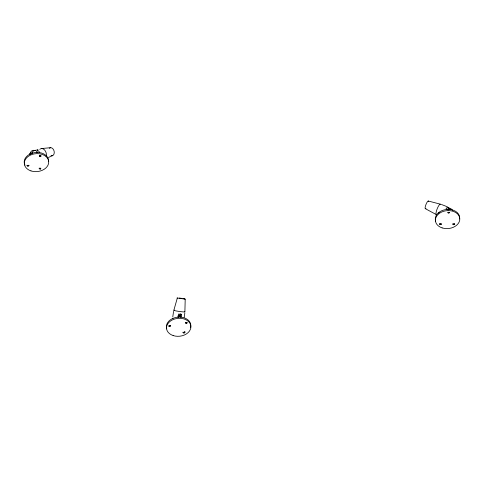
<?xml version="1.0" encoding="UTF-8"?>
<svg xmlns="http://www.w3.org/2000/svg" width="484" height="484" viewBox="0 0 484 484"><rect width="100%" height="100%" fill="white"/><g stroke="black" fill="none" stroke-linecap="round" stroke-linejoin="round"><path stroke-width="0.73" d="M40.862 155.588L40.22 156.078L39.664 155.588M184.604 298.894L185.203 299.136L184.888 311.859M454.21 223.856C451.669 224.975 455.753 224.963 453.018 223.844M170.235 325.514L169.206 325.889M172.794 316.832L173.574 311.357M178.197 317.183L178.644 314.025A5.687 0.399 8.1 0 0 181.446 314.388L181.113 316.748M184.216 317.335L184.84 312.954M173.835 310.304L177.356 297.914M449.273 212.234C446.708 213.287 450.9 213.111 448.075 212.222M28.55 165.268L27.993 165.619L27.4 165.34M40.765 168.208L40.148 168.565L39.585 168.208M186.8 322.64L185.681 322.586A1.107 0.811 -5.7 0 0 186.661 322.58C187.586 324.292 184.35 322.774 186.612 322.653M185.191 299.154L177.071 297.975M48.46 157.451L52.72 155.57M33.517 150.82L35.193 150.385M35.471 150.312L36.59 150.022M37.425 149.804L37.988 149.659A5.687 3.926 75.4 0 0 37.734 149.913M50.645 147.693L41.412 148.558M179.262 298.029L182.081 298.404M183.158 298.586L184.44 298.852M440.337 204.157L428.261 201.017M447.47 206.843L441.378 204.454M439.399 212.7L438.673 212.416A5.687 1.283 -68.6 0 0 438.492 213.214M180.393 313.856L181.446 314.388M425.321 208.677L436.229 214.533M184.434 331.794L184.283 332.423L183.412 332.314M439.932 223.85C442.685 224.788 438.577 224.709 441.13 223.856A1.107 0.811 -5.7 0 1 439.714 223.826M179.758 314.781A6.34 1.289 -82.7 0 1 180.756 315.284L180.956 317.238A12.523 8.301 58.6 0 0 178.342 315.157M178.039 315.78L178.191 317.31A6.34 1.289 -82.7 0 0 178.148 316.875A12.523 4.695 -52.4 0 1 180.744 315.29M35.096 150.409A6.34 3.787 30.7 0 0 30.716 152.321L30.897 154.154M31.327 152.508A6.34 3.787 30.7 0 0 29.53 154.311L29.572 154.68M425.987 208.314A4.108 0.926 -68.6 0 1 425.908 204.672A4.108 0.926 -68.6 0 1 428.558 201.58M436.762 214.436A5.584 1.258 -68.6 0 1 437.07 209.106A5.584 1.258 -68.6 0 1 440.585 204.436M446.52 209.445A1.476 0.98 9.5 0 1 448.456 209.832M448.505 208.09A1.5 1.053 37.8 0 1 448.638 209.844M447.506 209.862A1.5 1.053 37.8 0 1 447.331 209.784M448.269 207.92A1.228 1.21 -39.7 0 1 448.493 208.102M447.754 207.697A1.446 1.234 16.9 0 1 448.184 207.854M446.853 209.167A1.47 0.726 14.4 0 1 446.206 208.174A1.47 0.726 14.4 0 1 447.706 207.945M446.974 209.59A1.446 0.756 23.4 0 1 446.593 209.342M448.898 208.35A2.142 1.428 9.5 0 1 449.606 208.707A5.82 3.878 9.5 0 1 450.604 209.802M448.19 207.721A6.34 4.229 9.5 0 1 452.752 210.449M435.667 221.212A12.233 8.978 -5.7 0 1 446.684 209.475A12.233 8.978 -5.7 0 1 459.594 218.968M441.638 223.814A1.107 0.811 -5.7 0 1 439.641 224.322M439.466 224.044A1.107 0.811 -5.7 0 1 439.436 223.88M454.343 223.826A1.107 0.811 -5.7 0 1 452.782 223.917M454.712 223.82A1.107 0.811 -5.7 0 1 452.776 224.467M449.206 212.246A1.107 0.811 -5.7 0 1 447.906 212.234M449.442 212.73A1.107 0.811 -5.7 0 1 447.809 212.718M29.53 154.311A12.523 1.204 14.1 0 1 30.244 154.251M29.984 154.62A12.523 11.791 88.4 0 1 30.71 152.345M24.98 165.153A12.233 8.978 -5.7 0 1 34.473 152.642A12.233 8.978 -5.7 0 1 48.588 161.293M28.356 165.298A1.107 0.811 -5.7 0 1 27.31 165.286M29.058 165.256A1.107 0.811 -5.7 0 1 28.998 165.425M28.828 165.649A1.107 0.811 -5.7 0 1 27.195 165.788M26.922 165.48A1.107 0.811 -5.7 0 1 26.868 165.256M40.656 168.208A1.107 0.811 -5.7 0 1 39.428 168.184M40.886 168.71A1.107 0.811 -5.7 0 1 39.41 168.734M39.137 168.426A1.107 0.811 -5.7 0 1 39.083 168.202M40.886 155.642A1.107 0.811 -5.7 0 1 39.488 155.691M41.098 156.12A1.107 0.811 -5.7 0 1 39.464 156.235M49.344 148.31A4.108 2.831 75.4 0 1 54.117 151.183A4.108 2.831 75.4 0 1 51.008 155.588M39.755 149.387A5.584 3.854 75.4 0 1 44.631 150.046A5.584 3.854 75.4 0 1 46.24 156.707M36.494 152.46A1.476 0.883 30.7 0 1 37.546 152.732M36.893 152.726A1.5 1.204 13.1 0 1 36.899 151.105A1.228 0.962 83.4 0 1 37.123 150.99M37.48 150.699A1.47 0.998 45.4 0 1 38.853 151.286A1.47 0.998 45.4 0 1 39.319 152.672M37.207 150.972A1.446 1.107 40.6 0 1 37.583 150.905M32.603 153.664A5.82 3.479 30.7 0 1 33.015 151.069M33.16 150.96A2.142 1.283 30.7 0 1 33.523 150.839M166.756 328.842A12.233 8.978 -5.7 0 1 178.499 317.111A12.233 8.978 -5.7 0 1 190.478 327.62M184.658 332.012A1.107 0.811 -5.7 0 1 183.569 332.266M184.997 332.248A1.107 0.811 -5.7 0 1 183.158 332.683M182.934 332.454A1.107 0.811 -5.7 0 1 182.843 332.23M184.979 331.764A1.107 0.811 -5.7 0 1 185.039 332M187.356 322.556A1.107 0.811 -5.7 0 1 185.493 323.07M170.338 325.508A1.107 0.811 -5.7 0 1 169.128 325.72M170.598 325.907A1.107 0.811 -5.7 0 1 168.644 325.95M184.694 311.72A5.584 0.393 8.1 0 1 178.663 311.363A5.584 0.393 8.1 0 1 174.555 310.19M172.794 318.254A1.47 0.611 -84.3 0 1 173.018 318.375M172.304 318.708A1.47 0.611 -84.3 0 1 172.588 318.327M27.431 165.77C28.61 167.337 28.846 164.215 27.431 165.77M39.712 156.229C40.868 157.802 41.188 154.662 39.712 156.229M39.64 168.716C40.837 170.271 41.049 167.174 39.64 168.716M169.091 326.143C170.277 327.698 170.574 324.589 169.091 326.143M183.394 332.665C184.585 334.226 184.791 331.141 183.394 332.665M442.14 227.903A12.233 8.978 -5.7 0 0 459.788 218.514A12.233 8.978 -5.7 0 0 440.876 212.409A12.233 8.978 -5.7 0 0 442.14 227.903M30.988 170.912A12.233 8.978 -5.7 0 0 48.703 161.589A12.233 8.978 -5.7 0 0 29.845 155.406A12.233 8.978 -5.7 0 0 30.988 170.912M173.127 335.557A12.233 8.978 -5.7 0 0 190.908 326.307A12.233 8.978 -5.7 0 0 172.11 320.033A12.233 8.978 -5.7 0 0 173.127 335.557"/></g></svg>
